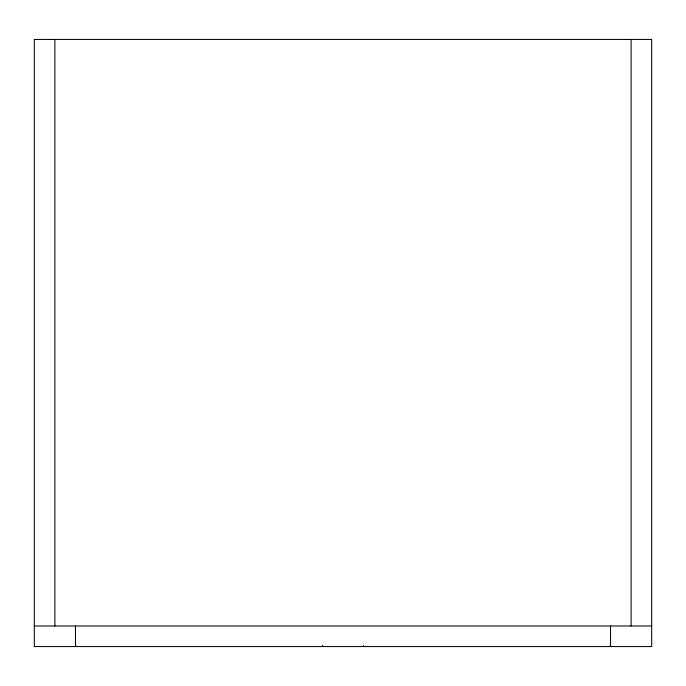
<?xml version="1.0" encoding="UTF-8"?>
<svg xmlns="http://www.w3.org/2000/svg" width="686" height="686" viewBox="0 0 686 686"><rect width="100%" height="100%" fill="white"/><g stroke="black" fill="none" stroke-linecap="round" stroke-linejoin="round"><path stroke-width="1.03" d="M610.54 645.526L609.511 646.555L76.489 646.555L75.46 645.526M34.3 625.975L651.7 625.975M631.12 39.445L631.12 625.975M610.54 625.975L610.54 646.555L651.7 646.555L651.7 39.445L34.3 39.445L34.3 646.555L75.46 646.555L75.46 625.975M363.58 645.526L363.58 646.555M322.42 645.526L322.42 646.555M54.88 39.445L54.88 625.975"/></g></svg>
